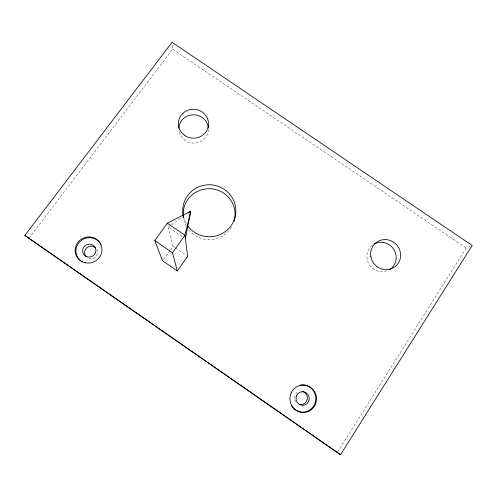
<?xml version="1.0" encoding="UTF-8"?>
<svg xmlns="http://www.w3.org/2000/svg" width="497" height="497" viewBox="0 0 497 497"><rect width="100%" height="100%" fill="white"/><g stroke="black" fill="none" stroke-linecap="round" stroke-linejoin="round"><path stroke-width="0.37" stroke-dasharray="2.48 1.86" d="M337.687 451.91L466.205 248.046L471.491 245.767M163.432 259.577L169.955 250.476M170.39 249.867L172.993 246.226L167.725 224.687M28.882 238.343L172.695 49.184L172.204 43.817M170.775 225.191L168.278 226.936L182.853 236.976M171.397 224.75L184.517 215.568M172.695 49.184L466.205 248.046M172.993 246.226L174.913 247.549M175.547 247.984L186.4 255.464M183.225 216.282L183.393 217.611M386.921 270.915A14.985 14.419 48.8 0 1 368.886 263.957A14.985 14.419 48.8 0 1 372.272 245.232M208.373 129.531A14.761 14.152 5.8 0 1 194.638 143.086A14.761 14.152 5.8 0 1 179.082 131.239M96.934 249.426A6.585 6.362 -24.2 0 1 87.031 257.626M295.796 401.992A6.691 6.498 83.6 0 1 296.877 392.599M231.552 227.005A25.968 25.44 4.7 0 1 188.357 229.365M186.238 226.116A25.968 25.44 4.7 0 1 183.244 216.332M186.213 223.563A26.565 25.999 5.1 0 1 183.337 216.232"/><path stroke-width="0.75" d="M185.393 238.722L190.761 211.2L167.359 223.19L154.809 240.542L162.562 260.795L177.292 270.964L187.673 256.346L184.946 235.292L190.761 211.2L188.264 212.946M340.507 454.718L472.15 245.481L172.061 42.282L24.85 235.441L340.507 454.718L24.85 235.441M177.292 270.964L172.478 252.725L184.946 235.292L167.359 223.19M154.809 240.542L172.478 252.725M374.16 243.99A14.985 14.419 48.8 0 1 393.997 249.699A14.985 14.419 48.8 0 1 389.642 269.591M178.877 128.276A14.761 14.152 5.8 0 1 193.383 114.788A14.761 14.152 5.8 0 1 208.342 128.052M86.062 256.713A6.585 6.362 -24.2 0 1 86.708 247.91A6.585 6.362 -24.2 0 1 95.716 247.848M302.654 391.456A6.691 6.498 83.6 0 1 307.158 399.737A6.691 6.498 83.6 0 1 299.144 404.316M183.194 215.692A25.968 25.44 4.7 0 1 210.865 188.761A25.968 25.44 4.7 0 1 234.553 219.283M234.416 219.904A25.968 25.44 4.7 0 1 234.093 221.14M183.2 215.586A26.565 25.999 5.1 0 1 214.07 185.201A26.565 25.999 5.1 0 1 231.869 224.514A26.565 25.999 5.1 0 1 188.059 226.315M300.02 385.156A13.618 13.214 83.3 0 1 315.117 402.992A13.618 13.214 83.3 0 1 292.658 407.434M292.217 406.881A13.618 13.214 83.3 0 1 291.416 405.707M82.496 262.081A13.4 12.934 -24 0 1 80.116 241.436A13.4 12.934 -24 0 1 101.133 244.524M370.849 256.545A15.326 14.73 48.6 0 0 395.19 266.591A15.326 14.73 48.6 0 0 390.853 240.71A15.326 14.73 48.6 0 0 370.849 256.545M184.188 135.054A15.096 14.456 6 0 0 208.392 125.822A15.096 14.456 6 0 0 187.76 110.272A15.096 14.456 6 0 0 184.188 135.054M85.695 262.851A13.487 13.009 -23.9 0 0 101.307 245.673A13.487 13.009 -23.9 0 0 78.613 241.455A13.487 13.009 -23.9 0 0 85.695 262.851M291.447 392.332A13.705 13.295 83.2 0 0 303.797 412.448A13.705 13.295 83.2 0 0 314.464 391.493A13.705 13.295 83.2 0 0 291.447 392.332M86.907 256.806A6.703 6.467 -24 0 0 95.822 249.419A6.703 6.467 -24 0 0 85.012 245.748A6.703 6.467 -24 0 0 86.907 256.806M296.752 395.301A6.809 6.61 83.3 0 0 302.884 405.303A6.809 6.61 83.3 0 0 308.196 394.891A6.809 6.61 83.3 0 0 296.752 395.301"/></g></svg>
